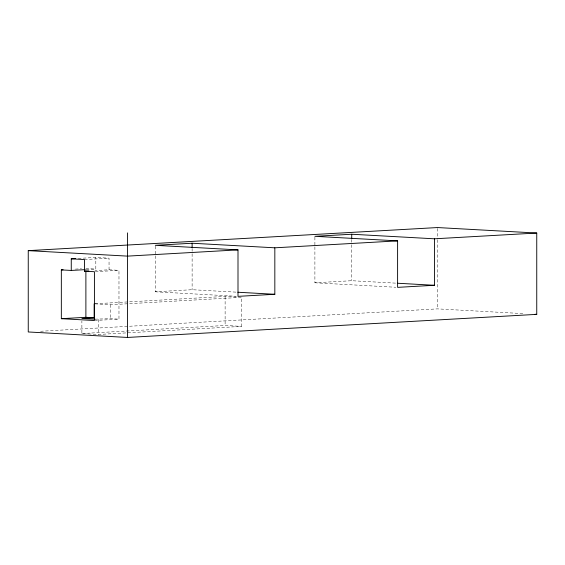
<?xml version="1.0" encoding="UTF-8"?>
<svg xmlns="http://www.w3.org/2000/svg" width="565" height="565" viewBox="0 0 565 565"><rect width="100%" height="100%" fill="white"/><g stroke="black" fill="none" stroke-linecap="round" stroke-linejoin="round"><path stroke-width="0.42" stroke-dasharray="2.83 2.12" d="M78.274 258.424L95.817 257.435L109.045 258.17L109.045 269.788L95.019 270.579M84.496 259.554L109.045 258.17M75.364 269.102L81.501 268.756M86.17 269.597L95.817 269.053L95.817 257.435M95.294 271.673L118.975 270.338L118.975 319.133L95.294 320.468M155.29 255.839L155.29 291.794L192.121 289.711L236.996 292.19M314.896 246.834L314.896 282.79L351.727 280.713L396.602 283.192M95.04 303.772L225.117 296.434L236.438 297.056M95.033 303.864L110.705 304.733L241.665 297.345L241.665 326.393L98.423 334.473L81.883 333.555L81.883 320.969M94.941 319.176L110.705 318.674L118.975 319.133M40.574 331.267L437.494 308.878L524.454 313.681M81.883 333.555L225.117 325.475L241.665 326.393M85.887 268.509L95.817 269.053M109.045 269.788L118.975 270.338M314.896 282.79L395.846 287.26M155.29 291.794L236.241 296.265M437.494 228.43L437.494 238.917M437.494 239.793L437.494 308.878M351.727 239.496L351.727 243.882M351.727 244.758L351.727 280.713M314.896 237.194L314.896 245.959M225.117 296.434L225.117 325.475M192.121 248.501L192.121 252.887M192.121 253.763L192.121 289.711M155.29 246.192L155.29 254.963M110.705 304.733L110.705 318.674M98.423 319.366L98.423 334.473"/><path stroke-width="0.85" d="M28.25 250.641L437.494 227.554L536.75 233.034L536.75 314.359L127.506 337.446L28.25 331.966L28.25 250.641L127.506 256.122L237.999 249.885L237.999 296.357L274.83 294.28L274.83 247.809L397.605 240.881L397.605 287.359L434.436 285.283L434.436 238.804L536.75 233.034M274.83 247.809L192.121 243.24L155.29 245.316L237.999 249.885M434.436 238.804L351.727 234.235L314.896 236.318L397.605 240.881M71.261 258.819L84.496 259.554L84.496 271.172L94.419 271.723L94.419 320.517L61.338 318.688L61.338 269.893L71.261 270.437L71.261 258.819L75.646 258.572M61.338 269.893L63.089 269.795M71.261 270.437L85.294 269.646M84.496 271.172L88.882 270.925M61.338 318.688L85.887 317.304L94.157 317.763L94.157 303.822M94.157 317.763L81.883 318.455L94.941 319.176M397.485 283.235L434.436 285.283M237.879 292.239L274.83 294.28M534.991 314.267L536.75 314.359M351.727 234.235L351.727 238.621M192.121 243.24L192.121 247.625M127.506 232.886L127.506 337.446M85.887 271.122L85.887 317.304"/></g></svg>
